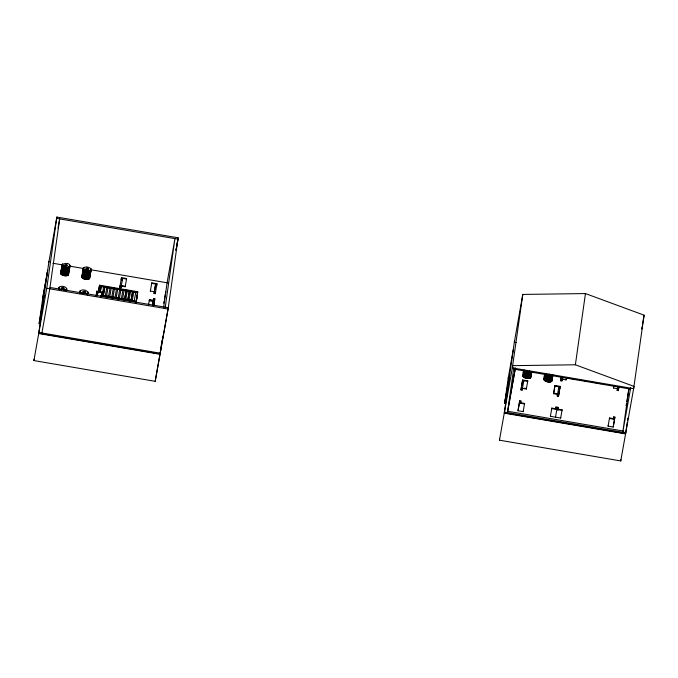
<?xml version="1.0" encoding="UTF-8"?>
<svg xmlns="http://www.w3.org/2000/svg" width="678" height="678" viewBox="0 0 678 678"><rect width="100%" height="100%" fill="white"/><g stroke="black" fill="none" stroke-linecap="round" stroke-linejoin="round"><path stroke-width="1.02" d="M96.81 291.184L96.488 293.455L97.7 293.659L97.946 291.921L101.861 292.591L101.937 292.065L96.81 291.184L95.979 296.328M154.186 303.312L154.499 301.049L149.355 300.176L149.279 300.71L153.22 301.379L152.974 303.108L154.186 303.312L153.838 305.236M562.562 377.121L561.876 380.96L560.672 380.756L561.333 376.57M561.876 380.96L562.121 379.222L566.045 379.9L566.384 377.977M566.045 379.9L566.122 379.366M619.022 386.435L618.361 390.613L617.158 390.409L617.395 388.68L613.463 388.011L613.539 387.477M618.361 390.613L618.573 389.104M48.791 262.555L56.85 217.062L178.153 237.809L168.085 309.032L155.203 381.316L33.9 360.569L34.086 359.247M48.977 261.225L38.714 333.534L160.016 354.28L161.415 344.492M33.9 360.569L46.774 288.286L56.85 217.062M98.59 292.125L99.463 285.93L137.617 292.455L136.092 303.142M98.717 291.404L99.59 285.209L137.744 291.735L136.142 303.091M102.124 295.235L102.014 296.032L103.734 286.218L103.615 287.014M105.336 295.778L105.226 296.574L106.946 286.769L106.827 287.565M106.539 295.989L106.429 296.786L108.149 286.972L108.031 287.769M108.548 296.328L108.438 297.125L110.158 287.319M109.751 296.54L109.641 297.337L111.362 287.523L111.251 288.32M111.76 296.879L111.65 297.676L113.251 288.659M112.963 297.083L112.853 297.879L114.574 288.074M114.972 297.43L114.862 298.227L116.472 289.209M116.184 297.634L116.065 298.43L117.675 289.421M118.184 297.981L118.074 298.778L119.684 289.76M119.794 287.608L121.481 277.658L126.608 278.539L126.54 279.065L122.616 278.395L120.998 287.811L119.794 287.608L120.116 285.336M121.481 277.658L121.159 279.929L122.371 280.133L122.616 278.395M119.396 298.184L119.277 298.981L120.887 289.964M120.998 287.811L121.243 286.074L125.167 286.752L126.608 278.539M121.404 298.532L121.286 299.329L123.006 289.514L122.896 290.311M122.608 298.735L122.489 299.532L124.099 290.515M125.167 286.752L125.244 286.218M125.82 299.286L125.71 300.083L127.422 290.269L127.311 291.065M129.032 299.837L128.922 300.634L130.634 290.82L130.523 291.616M132.244 300.379L132.134 301.176L133.736 292.167M134.252 300.727L134.142 301.524L135.854 291.709L135.744 292.506M135.837 302.625L135.947 301.829L100.886 295.837M150.363 291.057L151.804 282.845L156.949 283.726L155.262 293.667L154.05 293.455L154.296 291.726L150.363 291.057L150.44 290.523M154.499 301.049L154.821 298.786L153.609 298.583L153.364 300.312L149.44 299.642L149.363 300.176L154.499 301.049L153.643 305.854M151.804 282.845L151.728 283.379L155.66 284.048L154.05 293.455M155.262 293.667L155.576 291.404M156.949 283.726L156.626 285.989L155.423 285.777M163.559 307.719L167.085 282.785L174.949 238.614L165.254 307.185M155.203 381.316L160.211 352.95M161.652 342.754L162.008 340.297M162.313 338.364L162.601 336.288M499.449 440.192L512.729 365.654L575.376 364.789L634.032 386.401L620.751 460.938L499.449 440.192L499.635 438.869M508.398 376.858L504.652 403.402L509.466 376.366M514.526 340.848L504.263 413.156L625.565 433.903L627.243 422.343M522.797 294.43L512.322 367.908L633.625 388.655L644.1 315.177L585.453 293.566L522.797 294.43L514.339 342.178L516.416 342.534M513.814 367.73L507.466 412.588L515.339 368.417M524.594 403.418L523.153 411.631L518.009 410.749L519.695 400.817L520.907 401.02L520.662 402.749L524.594 403.418L524.518 403.952L519.382 403.071L519.695 400.817M520.958 389.901L522.645 379.96L527.772 380.841L527.696 381.367L523.78 380.697L522.162 390.113L520.958 389.901L522.645 379.96M522.162 390.113L522.407 388.375L526.331 389.045L527.772 380.841M523.78 380.697L523.535 382.434L522.323 382.223M523.153 411.631L523.23 411.097M526.331 389.045L526.408 388.519L524.357 388.163M553.57 393.706L555.011 385.494L560.155 386.375L558.469 396.316L557.265 396.105L557.502 394.376L553.57 393.706L555.011 385.494M555.655 408.944L556.002 407.02L558.409 407.444L558.163 409.173L562.104 409.843L560.655 418.055L550.392 416.3L550.468 415.767M556.002 407.02L555.757 408.758L551.833 408.088L551.756 408.614L562.028 410.376L562.104 409.843M554.943 386.028L558.875 386.697L558.63 388.426L559.833 388.638M558.469 396.316L560.155 386.375M557.206 407.232L555.519 417.173M560.655 418.055L560.731 417.521M575.376 364.789L585.453 293.566M613.344 418.818L613.692 416.894L614.895 417.106L613.209 427.047L608.081 426.174L608.158 425.64M613.548 387.477L613.624 386.943M613.692 416.894L613.446 418.631L609.522 417.962L609.446 418.496L614.582 419.368M613.209 427.047L614.895 417.106M618.675 388.35L618.887 386.841M628.828 389.036L626.836 401.503M628.947 388.486L622.751 432.301L630.616 388.138M620.751 460.938L620.938 459.616M627.531 420.301L627.836 418.156M47.672 270.2L42.858 297.235L39.104 323.779L44.104 295.413M42.663 298.566L47.485 271.522M58.028 228.147L59.672 218.901L49.791 288.794L41.917 332.966M68.029 273.488C69.775 277.124 61.037 276.226 60.647 273.234L62.19 264.589C73.097 259.428 71.029 273.132 62.19 264.589M60.656 273.497L62.266 264.344M60.749 273.776L62.435 264.106M60.935 274.056L62.69 263.903M58.588 289.514C57.867 284.15 68.978 286.099 66.52 290.87M61.198 274.336L62.732 265.7M58.672 289.26L59.181 287.116M61.537 274.598L63.079 265.962M61.944 274.853L63.486 266.217M62.418 275.082L63.952 266.446M62.935 275.293L64.469 266.649M64.944 266.539L65.283 264.623C71.529 265.183 63.164 267.395 65.283 264.623M63.486 275.463L65.029 266.827M65.393 266.505L65.741 264.581M64.071 275.607L65.605 266.963M65.647 266.513L65.986 264.598M61.69 289.54L62.029 287.625C68.275 288.192 59.91 290.404 62.029 287.625M62.147 289.506L62.486 287.591M64.664 275.7L66.198 267.064M62.393 289.523L62.732 287.599M62.901 289.608L63.24 287.684M65.258 275.768L66.791 267.124M65.834 275.785L67.368 267.149M66.385 275.76L67.919 267.124M66.893 275.7L68.427 267.064M67.351 275.599L68.893 266.954M67.749 275.454L69.292 266.818M68.809 270.886L69.148 268.963M69.487 267.047L69.834 265.123M68.08 275.276L69.614 266.64M68.325 275.073L70.012 265.403M68.495 274.844L70.114 265.683M81.741 277.107L83.352 267.946C85.445 266.149 90.191 266.886 91.199 269.556L89.581 278.446C87.809 280.489 80.767 279.2 82.233 276.149M81.835 277.387L83.521 267.717M82.741 273.268L83.089 271.344M83.428 269.429L83.767 267.505M82.013 277.666L83.352 267.946M82.284 277.938L83.555 269.022M79.758 292.871C79.275 287.786 90.055 289.811 87.606 294.481M79.775 293.667L80.267 290.718M80.174 292.43L80.513 290.515M82.623 278.209L83.818 269.302M83.03 278.463L84.572 269.819L84.157 269.573M83.496 278.692L85.038 270.056L84.572 269.819M84.021 278.895L85.555 270.259L85.038 270.056M84.572 279.073L86.114 270.429L85.555 270.259M86.479 270.107C84.852 266.708 90.437 268.878 87.886 269.556C86.733 269.997 84.665 268.217 86.826 268.191M86.733 270.124L87.072 268.2M85.157 279.209L86.691 270.573L86.114 270.429M87.233 270.208L87.581 268.293M85.75 279.311L87.284 270.675L89.971 270.564L91.199 269.556M87.699 270.369L88.038 268.446M86.335 279.37L87.877 270.734M83.979 293.21L84.326 291.294C79.19 291.269 87.937 293.837 84.326 291.294M88.064 270.573L88.411 268.658M84.445 293.371L84.792 291.447M86.911 279.395L88.454 270.751M84.818 293.582L85.157 291.659M87.462 279.37L89.004 270.734M87.979 279.302L89.513 270.666M88.437 279.2L89.971 270.564M88.835 279.065L90.369 270.42M89.165 278.887L90.911 268.734M89.581 278.446L91.098 269.013M89.411 278.683L91.191 269.285M87.148 294.616L87.665 291.735M87.335 294.896L87.843 292.015M87.36 294.964L87.937 292.294M97.259 295.761L97.946 291.921M98.607 291.396L99.59 285.209M100.251 291.811L101.141 286.811M100.319 291.608L101.208 286.599M101.081 296.862L101.937 292.065M104.759 287.43L103.217 296.235L104.819 287.218M126.218 290.065L124.498 299.871L126.108 290.862M129.252 291.616L127.71 300.422L129.32 291.413M132.464 292.167L130.93 300.973L132.532 291.955M135.812 303.041L137.744 291.735M135.863 302.922L137.117 295.913M135.981 303.168L136.515 300.159M148.499 304.973L149.44 299.642M154.296 291.726L155.66 284.048M152.584 304.337L152.923 302.422M153.27 300.498L153.609 298.583M152.533 305.219L153.22 301.379M153.618 305.507L154.821 298.786M163.737 303.193L164.11 301.117M164.483 299.032L165.779 291.752M175.958 250.131L176.322 248.08M176.687 246.021L178.153 237.809M175.949 250.428L176.314 248.377M176.678 246.326L177.967 239.131L56.655 218.384M160.398 351.865L168.271 307.702L49.977 287.472M508.212 378.188L513.221 349.823M504.839 402.079L509.653 375.036M515.39 367.84L507.661 411.258L623.87 431.14M530.586 376.392C531.688 378.129 528.721 378.612 527.552 378.392C522.611 378.29 521.628 374.798 523.967 370.103M523.043 376.409L524.043 370.578M523.23 376.688L524.297 370.366M523.492 376.96L524.687 370.239M523.831 377.231L525.026 370.51M518.009 410.749L519.382 403.071M524.238 377.485L525.442 370.764M524.713 377.714L525.908 370.993M520.56 402.935L520.907 401.02M525.23 377.917L526.425 371.197M525.781 378.087L526.984 371.375M526.365 378.231L527.56 371.51M526.959 378.332L528.154 371.612M527.552 378.392L528.747 371.671M528.128 378.409L529.493 370.73M528.679 378.392L529.874 371.671M529.187 378.324L530.382 371.603M529.645 378.222L530.84 371.502M530.043 378.087L531.069 372.324M530.374 377.909L531.399 372.146M530.628 377.705L531.628 371.875M530.789 377.468L531.899 371.459M551.672 379.994C552.782 381.994 549.29 382.239 548.044 381.934C543.231 381.646 543.12 377.866 545.053 373.705M544.036 379.731L545.129 373.451M544.129 380.011L545.129 374.18M544.307 380.29L545.51 373.57M544.578 380.57L545.773 373.849M544.917 380.833L546.112 374.112M545.324 381.087L546.519 374.366M545.798 381.316L546.993 374.595M546.315 381.519L547.51 374.807M546.866 381.697L548.061 374.976M547.451 381.833L548.816 374.154M548.044 381.934L549.409 374.256M548.629 382.002L550.002 374.315M549.214 382.019L550.409 375.298M549.756 381.994L550.96 375.273M550.273 381.934L551.468 375.214M550.731 381.833L551.926 375.112M551.129 381.689L552.324 374.968M552.189 377.121L552.528 375.197M551.46 381.511L552.655 374.79M551.706 381.307L552.706 375.476M551.875 381.078L552.977 374.798M550.392 416.3L551.833 408.088M557.265 396.105L558.875 386.697M560.672 380.756L561.359 376.917M557.901 410.317L558.409 407.444M613.463 388.011L613.802 386.087M608.081 426.174L609.522 417.962M617.395 388.68L617.743 386.757M617.158 390.409L617.836 386.57M626.091 405.664L626.464 403.588M630.667 387.562L630.404 389.062L515.119 369.349M641.685 329.025L642.049 326.669M642.413 324.915L644.1 315.177M60.647 273.234L61.478 272.37M66.868 288.955L65.639 289.964L63.537 290.133M80.097 290.947L80.301 292.032L82.301 293.26M87.945 292.557L86.259 293.667L82.86 293.438M523.026 375.604L522.95 376.129M544.027 379.468L544.858 378.595M523.187 375.375L523.772 374.993M52.943 263.259L62.274 264.861M69.529 266.098L84.047 268.581M90.267 269.649L168.025 282.946M86.691 270.573L87.284 270.675M122.167 285.692L124.218 286.04M99.403 286.294L137.549 292.82M101.319 295.091L134.736 300.812M101.166 295.159L108.438 296.405M110.514 296.761L133.371 300.668M46.774 288.286L168.085 309.032M567.511 377.926L569.579 378.282M571.639 378.629L573.698 378.985M575.766 379.341L577.826 379.688M579.885 380.044L581.953 380.392M584.012 380.748L586.072 381.104M591.233 381.985L593.292 382.333M595.352 382.689L597.42 383.045M599.479 383.392L601.539 383.748M560.986 378.485L563.045 378.841M553.646 393.172L558.791 394.054M38.909 332.449L160.211 353.196M504.457 412.071L625.76 432.818M38.782 333.169L160.084 353.916M504.33 412.792L625.633 433.539M61.774 289.828L59.825 288.964L58.935 287.599M89.115 277.09L89.555 277.649"/></g></svg>
